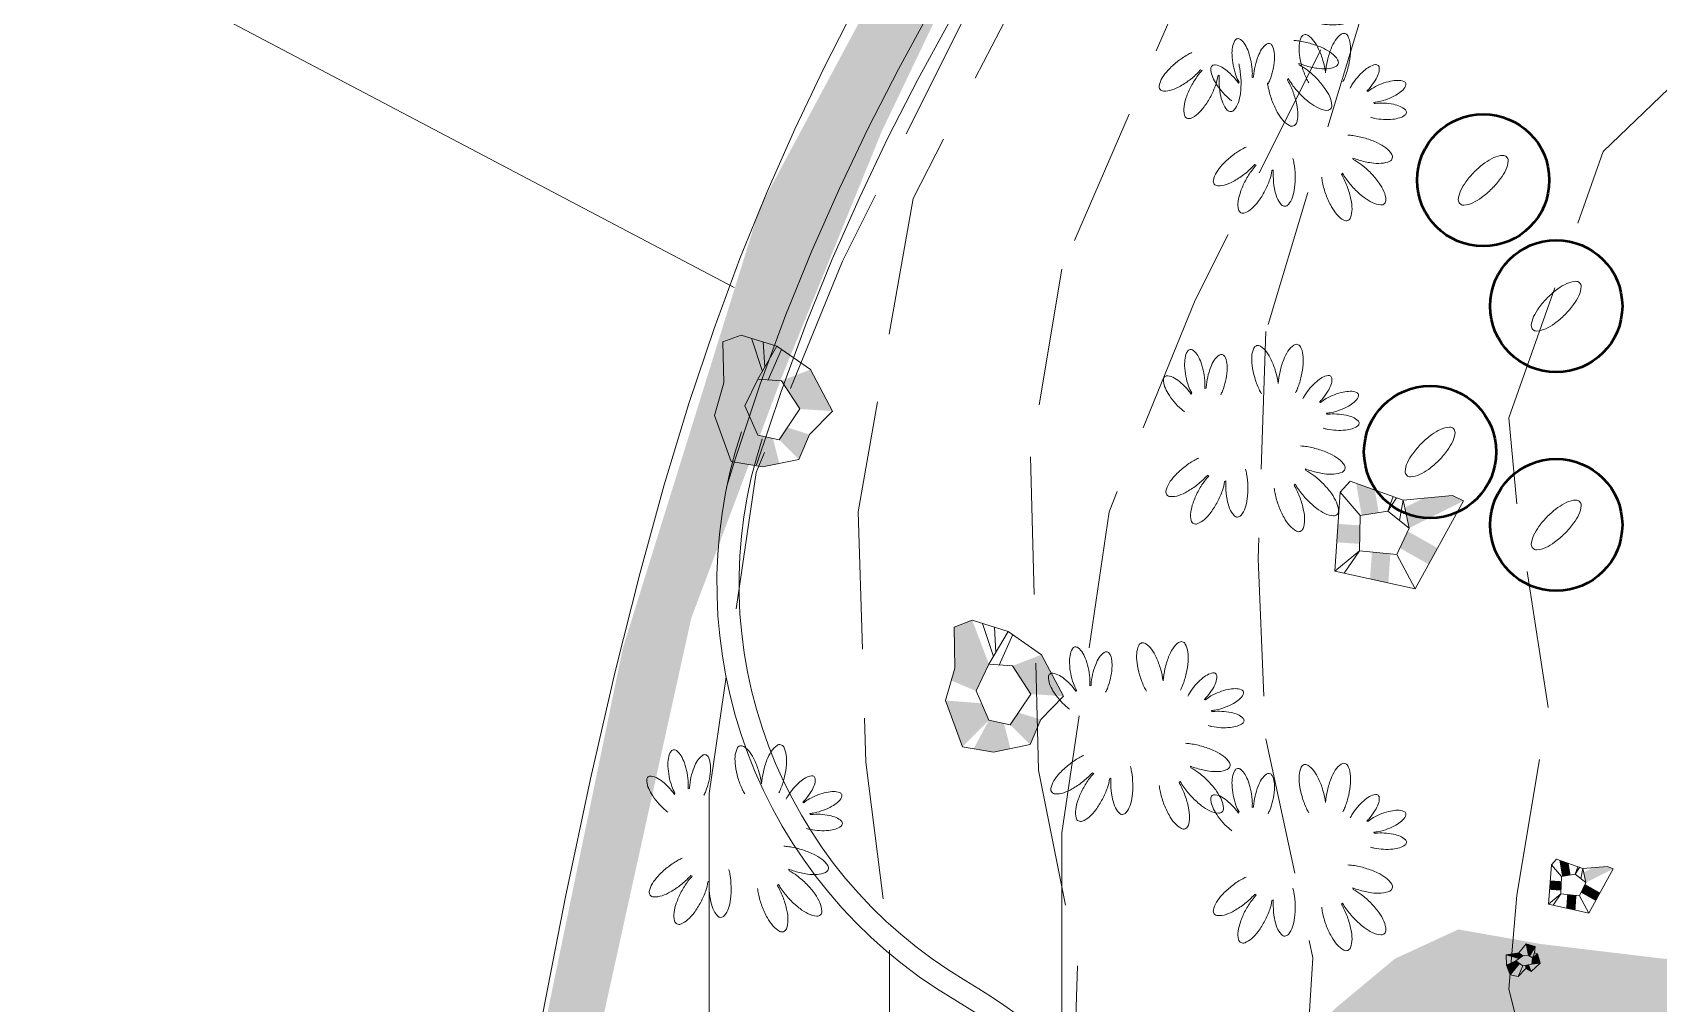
# Model space of a CAD drawing. Header units: inches. Extents: x -1462 to 4132, y -1442 to 2814.
# Drawn here: x 798 to 1389, y 1009 to 1362 of the extents above; entities that cross this region are included whole.
import ezdxf

# ---------------------------------------------------------------- set-up
doc = ezdxf.new("R2010")
doc.units = ezdxf.units.IN
doc.header["$LTSCALE"] = 100
doc.header["$MEASUREMENT"] = 0
doc.linetypes.add('DASHED', pattern=[0.75, 0.5, -0.25])
doc.layers.add('Boulder', color=7, linetype='Continuous')
doc.layers.add('EXIST RIVER RUN', color=7, linetype='Continuous')
for name, color, linetype, lineweight in [('Boulders', 32, 'Continuous', 9), ('Contours', 52, 'DASHED', 9), ('Hardscape', 7, 'Continuous', 5), ('PlantMaterials', 3, 'Continuous', 0), ('PM-Medium', 90, 'Continuous', 20), ('PM-Thick', 83, 'Continuous', 50), ('RiverRuns', 141, 'Continuous', 9), ('Walks', 253, 'Continuous', 9)]:
    doc.layers.add(name, color=color, linetype=linetype, lineweight=lineweight)

# ---------------------------------------------------------------- blocks, each defined once
blk = doc.blocks.new('PM133')
at = {"layer": 'PM-Medium'}
for p, q in [((-4.217, 2.558), (-4.19, 2.627)), ((-3.397, 2.903), (-3.319, 2.92)), ((3.537, 2.07), (3.602, 2.058)), ((3.967, 1.402), (3.993, 1.336)), ((-3.236, -2.357), (-3.15, -2.4)), ((-2.197, -2.736), (-2.119, -2.69)), ((2.009, -2.96), (2.079, -2.89)), ((2.717, -2.061), (2.697, -1.97))]:
    blk.add_line(p, q, dxfattribs=at)
for points in [[(3.537, 2.07, 0.018255), (3.722, 2.274, 0.03717), (4.05, 2.728, 0.049596), (4.234, 3.106, 0.092925), (4.298, 3.484, 0.216628), (4.225, 3.637, 0.216628), (4.061, 3.683, 0.092925), (3.7, 3.556, 0.049596), (3.359, 3.311, 0.03717), (2.967, 2.911, 0.03717), (2.639, 2.457, 0.025462), (2.535, 2.267, 0.092925)], [(3.602, 2.058, -0.048191), (3.938, 2.29, -0.03717), (4.446, 2.526, -0.03717), (4.983, 2.684, -0.049596), (5.401, 2.732, -0.092925), (5.778, 2.666, -0.216628), (5.899, 2.546, -0.216628), (5.887, 2.376, -0.092925), (5.647, 2.078, -0.049596), (5.303, 1.838, -0.03717), (4.795, 1.602, -0.03717), (4.257, 1.444, -0.034586), (3.967, 1.402, -0.092925)], [(3.77, 0.496, 0.027149), (3.993, 0.438, 0.03717), (4.549, 0.367, 0.03717), (5.109, 0.38, 0.049596), (5.521, 0.462, 0.092925), (5.86, 0.638, 0.216628), (5.938, 0.79, 0.216628), (5.876, 0.948, 0.092925), (5.557, 1.159, 0.049596), (5.155, 1.283, 0.03717), (4.6, 1.354, 0.03717), (4.04, 1.341, 0.005518), (3.993, 1.336, 0.092925)], [(2.697, -1.97, 0.018255), (3.061, -2.094, 0.03717), (3.823, -2.264, 0.049596), (4.409, -2.29, 0.092925), (4.927, -2.163, 0.216628), (5.083, -1.985, 0.216628), (5.052, -1.749, 0.092925), (4.69, -1.357, 0.049596), (4.187, -1.056, 0.03717), (3.458, -0.776, 0.03717), (2.695, -0.607, 0.025462), (2.395, -0.579, 0.092925)], [(-3.762, -1.309, 0.027149), (-4.039, -1.45, 0.03717), (-4.662, -1.875, 0.03717), (-5.216, -2.389, 0.049596), (-5.559, -2.84, 0.092925), (-5.744, -3.321, 0.216628), (-5.688, -3.544, 0.216628), (-5.483, -3.648, 0.092925), (-4.973, -3.576, 0.049596), (-4.456, -3.342, 0.03717), (-3.833, -2.917, 0.03717), (-3.279, -2.403, 0.005518), (-3.236, -2.357, 0.092925)], [(-2.197, -2.736, -0.048191), (-2.328, -3.27, -0.03717), (-2.63, -3.963, -0.03717), (-3.03, -4.603, -0.049596), (-3.41, -5.024, -0.092925), (-3.848, -5.295, -0.216628), (-4.078, -5.281, -0.216628), (-4.218, -5.1, -0.092925), (-4.242, -4.584, -0.049596), (-4.109, -4.034, -0.03717), (-3.807, -3.341, -0.03717), (-3.406, -2.702, -0.034586), (-3.15, -2.4, -0.092925)], [(-2.119, -2.69, 0.018255), (-2.124, -3.062, 0.03717), (-2.049, -3.813, 0.049596), (-1.896, -4.359, 0.092925), (-1.624, -4.796, 0.216628), (-1.412, -4.886, 0.216628), (-1.206, -4.786, 0.092925), (-0.955, -4.335, 0.049596), (-0.83, -3.783, 0.03717), (-0.793, -3.028, 0.03717), (-0.868, -2.277, 0.025462), (-0.932, -1.993, 0.092925)], [(2.717, -2.061, -0.048191), (3.2, -2.362, -0.03717), (3.783, -2.882, -0.03717), (4.282, -3.483, -0.049596), (4.574, -3.992, -0.092925), (4.698, -4.51, -0.216628), (4.611, -4.731, -0.216628), (4.387, -4.811, -0.092925), (3.873, -4.668, -0.049596), (3.375, -4.359, -0.03717), (2.792, -3.839, -0.03717), (2.293, -3.239, -0.034586), (2.079, -2.89, -0.092925)], [(0.809, -3.138, 0.027149), (0.858, -3.456, 0.03717), (1.075, -4.207, 0.03717), (1.401, -4.917, 0.049596), (1.733, -5.399, 0.092925), (2.147, -5.736, 0.216628), (2.384, -5.753, 0.216628), (2.553, -5.585, 0.092925), (2.646, -5.06, 0.049596), (2.583, -4.478, 0.03717), (2.366, -3.727, 0.03717), (2.041, -3.017, 0.005518), (2.009, -2.96, 0.092925)]]:
    blk.add_lwpolyline(points, format="xyb", dxfattribs=at)
for centre, radius, start, end in [((-3.44, 4.558), 1.163, 149.68118, 170.91712), ((-4.245, 5.028), 0.23, 100.78918, 149.68118), ((-4.245, 5.028), 0.23, 51.89718, 100.78918), ((-4.82, 4.295), 1.163, 30.66123, 51.89718), ((-1.845, 3.983), 1.163, 126.04967, 147.28562), ((-2.394, 4.737), 0.23, 77.15767, 126.04967), ((-2.394, 4.737), 0.23, 28.26567, 77.15767), ((0.83, 4.764), 1.387, 155.18526, 176.4212), ((-0.179, 5.231), 0.275, 106.29326, 155.18526), ((-0.179, 5.231), 0.275, 57.40126, 106.29326), ((-0.778, 4.294), 1.387, 36.16532, 57.40126), ((-1.949, 3.438), 2.838, 24.80804, 36.16532), ((4.02, 3.617), 2.838, 147.28562, 158.64289), ((2.799, 4.401), 1.387, 126.04967, 147.28562), ((2.145, 5.301), 0.275, 77.15767, 126.04967), ((2.145, 5.301), 0.275, 28.26567, 77.15767), ((1.165, 4.774), 1.387, 7.02973, 28.26567), ((-0.274, 4.596), 2.838, 355.67245, 7.02973), ((-2.24, 4.366), 2.378, 170.91712, 182.2744), ((-0.394, 4.439), 4.225, 182.2744, 190.78918), ((-5.866, 3.675), 2.378, 19.30396, 30.66123), ((-7.609, 3.064), 4.225, 10.78918, 19.30396), ((0.898, 2.653), 4.225, 158.64289, 167.15767), ((-0.822, 3.326), 2.378, 147.28562, 158.64289), ((-3.215, 4.295), 1.163, 7.02973, 28.26567), ((-6.263, 4.286), 4.225, 347.15767, 355.67245), ((-4.421, 4.147), 2.378, 355.67245, 7.02973), ((2.278, 4.673), 2.838, 176.4212, 187.77848), ((4.461, 4.971), 5.041, 187.77848, 196.29326), ((-3.95, 2.513), 5.041, 16.29326, 24.80804), ((6.072, 2.815), 5.041, 167.15767, 175.67245), ((6.072, 2.815), 5.041, 158.64289, 167.15767), ((-2.472, 4.763), 5.041, 347.15767, 355.67245), ((-5.666, 3.441), 0.23, 130.02373, 178.91572), ((-4.734, 3.423), 1.163, 178.91572, 200.15167), ((-3.592, 3.842), 2.378, 200.15167, 211.50894), ((-5.666, 3.441), 0.23, 81.13173, 130.02373), ((-5.809, 2.52), 1.163, 59.89578, 81.13173), ((-6.419, 1.468), 2.378, 48.53851, 59.89578), ((-7.642, 0.084), 4.225, 40.02373, 48.53851), ((-0.394, 4.439), 4.225, 190.78918, 199.30396), ((-2.137, 3.829), 2.378, 199.30396, 210.33987), ((-7.609, 3.064), 4.225, 2.2744, 10.78918), ((-5.764, 3.138), 2.378, 354.35094, 2.2744), ((-0.944, 2.793), 2.378, 175.67245, 176.93718), ((0.898, 2.653), 4.225, 167.15767, 175.67245), ((-6.263, 4.286), 4.225, 338.64289, 347.15767), ((4.461, 4.971), 5.041, 196.29326, 204.80804), ((-3.95, 2.513), 5.041, 7.77848, 16.29326), ((-2.472, 4.763), 5.041, 338.64289, 347.15767), ((-2.018, 4.807), 4.225, 211.50894, 220.02373), ((-2.018, 4.807), 4.225, 220.02373, 228.53851), ((-7.642, 0.084), 4.225, 35.84045, 40.02373), ((-4.543, 3.613), 2.378, 332.42236, 338.64289), ((2.461, 4.047), 2.838, 204.80804, 211.02858), ((-0.419, 3.96), 2.838, 332.42236, 338.64289), ((-3.24, 3.423), 2.378, 228.53851, 234.3726)]:
    blk.add_arc(centre, radius, start, end, dxfattribs=at)
blk = doc.blocks.new('PM106')
at = {"layer": 'PM-Medium'}
blk.add_lwpolyline([(2.12, 2.12, 0.214975), (1.77, 2.26, 0.093486), (0.95, 2.05, 0.050152), (0.16, 1.58, 0.03764), (-0.78, 0.78, 0.03764), (-1.58, -0.16, 0.050152), (-2.05, -0.95, 0.093486), (-2.26, -1.77, 0.214975), (-2.12, -2.12, 0.214975), (-1.77, -2.26, 0.093486), (-0.95, -2.05, 0.050152), (-0.16, -1.58, 0.03764), (0.78, -0.78, 0.03764), (1.58, 0.16, 0.050152), (2.05, 0.95, 0.093486), (2.26, 1.77, 0.214975)], format="xyb", close=True, dxfattribs=at)
at = {"layer": 'PM-Thick'}
blk.add_circle((0, 0), 6, dxfattribs=at)
blk = doc.blocks.new('BOULDER001')
at = {"layer": 'Boulders'}
for p, q in [((-3.53, 3.84), (0.24, 5.84)), ((0.24, 5.84), (2.37, 3.77)), ((-5.65, 0.8), (-3.53, 3.84)), ((2.37, 3.77), (4.64, 2.8)), ((0.05, 2.87), (-2.51, 1.21)), ((2.85, 1.01), (0.05, 2.87)), ((4.64, 2.8), (5.31, -0.51)), ((-6.67, -2.45), (-5.65, 0.8)), ((-5.65, 0.8), (-2.66, -0.93)), ((-5.35, 1.23), (-2.59, 0.01)), ((-2.51, 1.21), (-2.66, -0.93)), ((2.42, -0.93), (2.85, 1.01)), ((-6.37, -1.51), (-3.36, -0.52)), ((-3.74, -0.3), (-6.04, -0.44)), ((-2.66, -0.93), (-0.24, -2.1)), ((-0.24, -2.1), (2.42, -0.93)), ((5.31, -0.51), (4.83, -3.34)), ((-6.04, -4.1), (-6.67, -2.45)), ((-2.32, -4.03), (-6.04, -4.1)), ((0.63, -4.86), (-2.32, -4.03)), ((4.83, -3.34), (0.63, -4.86))]:
    blk.add_line(p, q, dxfattribs=at)
for points in [[(-3.53, 3.84), (0.24, 5.84), (-2.51, 1.21), (0.05, 2.87)], [(2.37, 3.77), (4.64, 2.8), (1.73, 1.75), (2.85, 1.01)], [(2.42, -0.93), (5.01, -2.31), (2.72, 0.44), (5.31, -0.51)], [(2.72, 0.44), (5.31, -0.51), (5, 1.02)], [(-6.67, -2.45), (-6.04, -4.1), (-2.66, -0.93), (-0.24, -2.1)], [(0.63, -4.86), (4.83, -3.34), (0.89, -1.6), (2.42, -0.93)], [(-6.04, -4.1), (-0.24, -2.1), (-2.32, -4.03), (-1.18, -4.35)]]:
    blk.add_solid(points, dxfattribs=at)
blk = doc.blocks.new('BOULDER002')
at = {"layer": 'Boulders'}
for p, q in [((0.34, 5.26), (-5.89, 1.7)), ((-0.42, 2.56), (0.34, 5.26)), ((1.69, 5.06), (0.34, 5.26)), ((2.91, 0.12), (1.69, 5.06)), ((-5.89, 1.7), (-3.12, 0.85)), ((-5.89, 1.7), (-3.19, -5.28)), ((-3.12, 0.85), (-0.42, 2.56)), ((-0.42, 2.56), (1.3, 0.72)), ((-3.12, 0.85), (-5.57, 0.89)), ((-1.51, -2.15), (-3.12, 0.85)), ((1.3, 0.72), (1.1, -1.76)), ((2.91, 0.12), (1.1, -1.76)), ((1.19, -0.64), (2.91, 0.12)), ((1.3, 0.72), (2.68, 1.06)), ((2.76, 0.73), (1.3, 0.72)), ((5.75, -3.4), (2.91, 0.12)), ((-3.19, -5.28), (-1.51, -2.15)), ((1.1, -1.76), (-1.51, -2.15)), ((5.91, -4.49), (5.75, -3.4)), ((-3.19, -5.28), (5.91, -4.49))]:
    blk.add_line(p, q, dxfattribs=at)
for points in [[(-0.33, 2.47), (0.73, 1.32), (1.83, 4.51), (2.26, 2.77)], [(-2.16, 3.83), (-1.17, 2.09), (-3.62, 3), (-2.59, 1.19)], [(-2.58, -0.15), (-4.7, -1.36), (-1.79, -1.63), (-4.09, -2.95)], [(1.1, -1.76), (5.91, -4.49), (2.41, -0.39), (5.75, -3.4)], [(2.41, -0.39), (5.75, -3.4), (4.07, -1.32)], [(-0.88, -2.06), (-0.65, -5.06), (0.79, -1.8), (1.02, -4.91)]]:
    blk.add_solid(points, dxfattribs=at)
blk = doc.blocks.new('BOULDER003')
at = {"layer": 'Boulders'}
for p, q in [((-6.62, 0.34), (-4.67, 1.64)), ((-6.62, 0.34), (-2.61, 1)), ((-5.33, -2.87), (-6.62, 0.34)), ((-2.53, 0.47), (-5.33, -2.87)), ((-5.08, 2.67), (-3.03, 5.54)), ((-2.81, 2.2), (-5.08, 2.67)), ((-4.67, 1.64), (-5.08, 2.67)), ((-2.81, 2.2), (-4.67, 1.64)), ((-3.03, 5.54), (1.35, 4.94)), ((-0.86, 3.37), (-3.03, 5.54)), ((-2.81, 2.2), (-0.86, 3.37)), ((-2.53, 0.47), (-2.81, 2.2)), ((-1.11, -1.04), (-2.53, 0.47)), ((-0.86, 3.37), (1.66, 1.29)), ((1.35, 4.94), (0.03, 2.64)), ((1.76, 2.71), (0.83, 1.98)), ((1.35, 4.94), (1.76, 2.71)), ((1.66, 1.29), (5.79, 2.33)), ((1.66, 1.29), (1.79, -1.89)), ((1.76, 2.71), (5.79, 2.33)), ((5.79, 2.33), (7.02, -0.29)), ((-1.14, -2.84), (-5.33, -2.87)), ((-1.14, -2.84), (-1.11, -1.04)), ((2.26, -5.95), (-1.14, -2.84)), ((1.79, -1.89), (-1.11, -1.04)), ((2.26, -5.95), (0.47, -1.5)), ((7.02, -0.29), (1.72, -0.23)), ((1.79, -1.89), (5.19, -3.47)), ((5.19, -3.47), (2.26, -5.95)), ((7.02, -0.29), (5.19, -3.47))]:
    blk.add_line(p, q, dxfattribs=at)
for points in [[(-6.62, 0.34), (-5.33, -2.87), (-2.61, 1), (-2.53, 0.47)], [(-5.08, 2.67), (-3.03, 5.54), (-2.81, 2.2), (-0.86, 3.37)], [(1.35, 4.94), (0.03, 2.64), (1.76, 2.71), (0.83, 1.98)], [(-1.11, -1.04), (0.47, -1.5), (-1.14, -2.84), (2.26, -5.95)], [(1.79, -1.89), (1.72, -0.23), (5.19, -3.47), (7.02, -0.29)]]:
    blk.add_solid(points, dxfattribs=at)

msp = doc.modelspace()

# ---------------------------------------------------------------- hatches: boundary and pattern name
at = {"layer": 'EXIST RIVER RUN'}
h = msp.add_hatch(dxfattribs=at)
h.set_pattern_fill('AR-CONC', color=34, scale=5, style=0)
h.set_pattern_definition([(50, (0, 0), (35.863, -3.1376), [3.75, -41.25]), (355, (0, 0), (-6.93757, 37.6096), [3, -33]), (100.4514, (2.99, -0.26), (28.92547, 34.47198), [3.187, -35.0571]), (46.1842, (0, 10), (53.36205, -8.27595), [5.625, -61.875]), (96.6356, (4.447, 9.31), (46.7331, 48.7059), [4.7805, -52.5857]), (351.1842, (0, 10), (46.7331, 48.7059), [4.5, -49.5]), (21, (5, 7.5), (29.84535, -20.13094), [3.75, -41.25]), (326, (5, 7.5), (12.16577, 36.2575), [3, -33]), (71.4514, (7.487, 5.822), (42.01113, 16.12652), [3.187, -35.0571]), (37.5, (0, 0), (0.60799, 16.64469), [0, -32.6, 0, -33.5, 0, -33.125]), (7.5, (0, 0), (13.15348, 19.72059), [0, -19.1, 0, -31.85, 0, -12.625]), (327.5, (-11.15, 0), (26.69112, -1.127744), [0, -12.5, 0, -39, 0, -51.75]), (317.5, (-16.15, 0), (29.1593, 5.00525), [0, -16.25, 0, -25.9, 0, -36.75])])
h.paths.add_polyline_path([(1396.81, 1902.89), (1449.31, 1866.99), (1479.71, 1831.1), (1521.16, 1803.49), (1570.9, 1786.93), (1606.83, 1781.41), (1645.52, 1767.6), (1681.44, 1756.56), (1725.66, 1739.99), (1775.4, 1720.67), (1811.32, 1704.1), (1841.72, 1693.06), (1874.88, 1684.77), (1908.05, 1673.73), (1941.21, 1654.4), (1971.6, 1635.08), (1960.55, 1607.47), (1957.79, 1612.99), (1872.12, 1668.21), (1780.93, 1701.34), (1686.97, 1728.95), (1609.59, 1751.04), (1548.8, 1770.36), (1490.76, 1797.97), (1432.73, 1839.39), (1399.57, 1864.23), (1399.57, 1891.84), (1394.04, 1908.41), (1388.52, 1911.17)])
h.paths.add_polyline_path([(2010.29, 1394.87), (1946.73, 1510.83), (1808.56, 1593.66), (1634.46, 1637.84), (1504.58, 1651.64), (1344.3, 1621.27), (1231, 1521.88), (1164.68, 1447.33), (1106.65, 1325.85), (1070.72, 1237.5), (1037.56, 1149.15), (1001.63, 986.26), (998.87, 950.36), (976.76, 964.17), (1012.69, 1138.11), (1062.43, 1298.24), (1125.99, 1416.96), (1228.24, 1563.29), (1322.19, 1635.08), (1438.26, 1676.49), (1521.16, 1676.49), (1626.17, 1662.69), (1714.6, 1651.64), (1825.14, 1615.75), (1908.05, 1563.29), (1977.13, 1508.07), (2007.53, 1452.85), (2018.58, 1405.92), (2007.53, 1397.64)])
at = {"layer": 'RiverRuns'}
h = msp.add_hatch(dxfattribs=at)
h.set_pattern_fill('AR-SAND', scale=5, style=0)
h.paths.add_polyline_path([(1578.07, 535.53), (1549.74, 544.38), (1517.88, 540.84), (1501.95, 528.46), (1473.62, 526.69), (1448.84, 532), (1432.9, 551.45), (1406.35, 602.75), (1406.35, 627.51), (1383.33, 654.04), (1340.84, 687.65), (1319.6, 701.8), (1312.52, 714.18), (1301.9, 744.25), (1271.8, 772.55), (1234.62, 790.24), (1204.53, 793.78), (1190.36, 793.78), (1149.65, 772.55), (1128.4, 765.48), (1091.23, 765.48), (1069.98, 770.78), (1057.59, 832.69), (1085.91, 822.08), (1098.31, 799.09), (1124.86, 799.09), (1158.5, 816.77), (1172.66, 853.92), (1199.22, 891.06), (1204.53, 931.75), (1211.61, 965.35), (1250.56, 986.58), (1271.8, 1007.8), (1293.04, 1025.49), (1316.06, 1036.11), (1346.15, 1030.8), (1390.41, 1025.49), (1425.82, 1027.26), (1457.69, 1050.26), (1505.49, 1082.09), (1533.81, 1076.79), (1553.29, 1055.56), (1565.68, 1048.49), (1565.68, 1029.03), (1530.27, 1027.26), (1505.49, 1027.26), (1466.54, 1006.04), (1441.75, 1002.5), (1395.72, 1000.73), (1353.24, 1000.73), (1323.14, 1000.73), (1275.34, 984.81), (1262.95, 961.82), (1241.7, 956.51), (1220.46, 896.37), (1213.38, 869.84), (1213.38, 853.92), (1270.03, 832.69), (1314.29, 838), (1346.15, 832.69), (1386.87, 832.69), (1420.51, 832.69), (1436.44, 838), (1459.46, 862.76), (1463, 887.53), (1471.85, 910.52), (1480.7, 931.75), (1507.26, 945.9), (1526.73, 945.9), (1533.81, 924.67), (1519.65, 924.67), (1501.95, 917.6), (1491.32, 891.06), (1491.32, 864.53), (1482.47, 841.54), (1482.47, 825.62), (1482.47, 799.09), (1491.32, 792.01), (1523.19, 788.47), (1526.73, 772.55), (1509.03, 767.25), (1470.08, 760.17), (1457.69, 774.32), (1441.75, 797.32), (1418.74, 799.09), (1392.18, 802.62), (1351.47, 818.54), (1319.6, 815), (1316.06, 795.55), (1319.6, 770.78), (1333.76, 747.79), (1344.38, 723.03), (1362.09, 707.11), (1379.79, 698.26), (1399.27, 666.43), (1424.05, 654.04), (1441.75, 625.74), (1452.38, 597.44), (1454.15, 577.99), (1463, 562.07), (1487.78, 554.99), (1507.26, 567.37), (1530.27, 572.68), (1549.74, 572.68), (1569.22, 570.91), (1574.53, 560.3)])

# ---------------------------------------------------------------- linework, layer by layer
at = {"layer": 'Contours'}
for points in [[(1448.27, 1642.9), (1428.34, 1611.62), (1345.8, 1571.8), (1263.25, 1523.45), (1231.94, 1475.1), (1163.62, 1389.78), (1118.08, 1301.62), (1098.15, 1187.86), (1101, 1096.85), (1109.54, 1028.59), (1109.54, 977.4), (1095.3, 903.46), (1092.46, 849.42), (1103.84, 784.01), (1095.3, 747.04), (1072.53, 727.13)], [(1613.37, 1640.06), (1593.44, 1611.62), (1536.51, 1586.02), (1456.81, 1566.11), (1354.33, 1537.67), (1266.09, 1472.26), (1226.24, 1401.16), (1172.16, 1276.02), (1160.77, 1207.77), (1163.62, 1094.01), (1177.85, 1022.91), (1175.01, 943.27), (1155.08, 852.26), (1132.31, 778.32), (1129.46, 724.28), (1157.93, 624.74), (1169.31, 553.64), (1155.08, 510.98), (1106.69, 471.17), (1075.38, 465.48)], [(1787, 1631.52), (1784.15, 1594.55), (1718.69, 1537.67), (1627.6, 1506.39), (1516.58, 1500.7), (1431.19, 1486.48), (1357.18, 1455.19), (1283.17, 1375.56), (1246.17, 1253.27), (1243.32, 1170.79), (1246.17, 1105.38), (1263.25, 1025.75), (1257.55, 937.58), (1246.17, 877.86), (1217.7, 795.38), (1200.62, 721.44), (1263.25, 619.06), (1314.48, 545.11), (1314.48, 474.01), (1294.56, 388.69), (1297.4, 383)], [(1277.48, 1560.42), (1251.86, 1523.45), (1206.32, 1477.95), (1172.16, 1432.44), (1138, 1369.87), (1092.46, 1278.87), (1061.15, 1202.08), (1044.07, 1085.47), (1044.07, 1037.13), (1044.07, 980.24), (1044.07, 940.43), (1038.37, 911.99), (1029.83, 894.92)], [(1405.57, 1546.2), (1379.95, 1509.23), (1334.41, 1463.73), (1300.25, 1418.22), (1266.09, 1355.65), (1220.55, 1264.65), (1189.24, 1187.86), (1172.16, 1071.25), (1172.16, 1022.91), (1172.16, 966.02), (1172.16, 926.21), (1166.47, 897.77), (1157.93, 880.7)], [(1428.34, 445.57), (1425.5, 528.05), (1419.8, 579.24), (1391.34, 636.12), (1360.03, 687.31), (1328.72, 758.41), (1342.95, 823.82), (1351.49, 892.08), (1348.64, 940.43), (1340.1, 991.62), (1334.41, 1014.37), (1337.26, 1048.5), (1348.64, 1116.76), (1337.26, 1190.7), (1334.41, 1221.99), (1368.57, 1318.68), (1445.42, 1392.63), (1493.81, 1406.85), (1607.67, 1412.53), (1661.76, 1398.31), (1735.76, 1395.47), (1832.54, 1415.38), (1866.7, 1449.51), (1940.71, 1529.14)]]:
    msp.add_lwpolyline(points, dxfattribs=at)
at = {"layer": 'Hardscape', "color": 7}
for points in [[(1050.42, 1196.76), (1053.63, 1207.36), (1062.6, 1234.19), (1071.81, 1259.14), (1081.35, 1282.68), (1091.33, 1305.25), (1101.81, 1327.22), (1112.75, 1348.6), (1124.07, 1369.35)], [(1061.25, 1204.93), (1070.15, 1231.53), (1079.27, 1256.25), (1088.72, 1279.56), (1098.6, 1301.91), (1108.98, 1323.68), (1119.82, 1344.87), (1131.04, 1365.43)]]:
    msp.add_lwpolyline(points, dxfattribs=at)
at = {"layer": 'Hardscape'}
for centre, radius, start, end in [((1222.59, 1161.79), 175.69, 161.72954, 239.41688), ((1222.59, 1161.79), 167.69, 161.72954, 239.41688), ((1013.62, 808.2), 243.03, 339.74362, 59.41688), ((1013.62, 808.2), 235.03, 339.74362, 59.41688)]:
    msp.add_arc(centre, radius, start, end, dxfattribs=at)
at = {"layer": 'Walks'}
for points in [[(796.21, 1404.76), (1053.12, 1269.33)], [(953.47, 418.09), (948.82, 481.78), (945.91, 544.64), (944.82, 606.63), (945.64, 667.74), (948.42, 727.89), (952.93, 786.73), (958.9, 843.9), (966.05, 898.99), (974.11, 951.61), (982.81, 1001.39), (991.86, 1047.92), (1000.99, 1090.83), (1009.99, 1129.85), (1018.88, 1165.29), (1027.76, 1197.57), (1036.72, 1227.14), (1045.85, 1254.41), (1055.23, 1279.84), (1064.96, 1303.84), (1075.13, 1326.85), (1085.8, 1349.23), (1096.94, 1371)]]:
    msp.add_lwpolyline(points, dxfattribs=at)

# ---------------------------------------------------------------- block references
at = {"layer": 'Boulder', "ltscale": 2}
for name, p, xscale, yscale, zscale, rotation in [('BOULDER001', (1065.46, 1225.37), 4, 4, 4, 270), ('BOULDER002', (1289.91, 1182.14), 4, 4, 4, 56.28679989086235), ('BOULDER001', (1149.36, 1121.8), 4, 4, 4, 270), ('BOULDER002', (1358.19, 1053.23), 2, 2, 2, 56.28679989086235)]:
    msp.add_blockref(name, p, dxfattribs=dict(at, xscale=xscale, yscale=yscale, zscale=zscale, rotation=rotation))
at = {"layer": 'Boulder', "ltscale": 2, "rotation": 231.3158593894345}
msp.add_blockref('BOULDER003', (1339.53, 1024.96), dxfattribs=at)
at = {"layer": 'PlantMaterials', "color": 46}
for name, p, xscale, yscale, zscale in [('PM133', (1241.92, 1362.53), 6, 6, 6), ('PM133', (1261.58, 1328.16), 6, 6, 6), ('PM106', (1325.08, 1308.28), 4, 4, 4), ('PM106', (1351.59, 1262.53), 4, 4, 4), ('PM133', (1244.38, 1215.22), 6, 6, 6), ('PM106', (1305.8, 1209.56), 4, 4, 4), ('PM106', (1351.59, 1183.07), 4, 4, 4), ('PM133', (1202.61, 1107.2), 6, 6, 6), ('PM133', (1056.8, 1069.81), 6, 6, 6), ('PM133', (1261.58, 1063.01), 6, 6, 6)]:
    msp.add_blockref(name, p, dxfattribs=dict(at, xscale=xscale, yscale=yscale, zscale=zscale))

doc.saveas('drawing.dxf')
